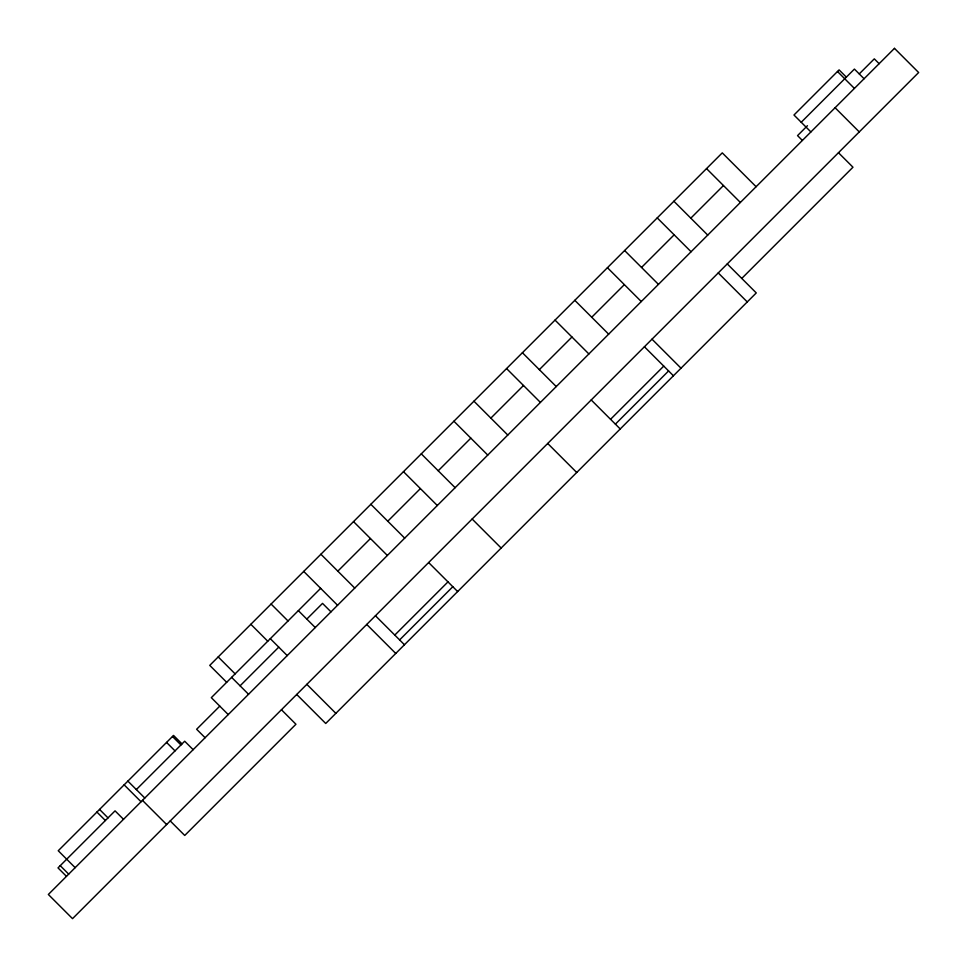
<?xml version="1.0" encoding="UTF-8"?>
<svg xmlns="http://www.w3.org/2000/svg" width="967" height="967" viewBox="0 0 967 967"><rect width="100%" height="100%" fill="white"/><g stroke="black" fill="none" stroke-linecap="round" stroke-linejoin="round"><path stroke-width="1.45" d="M320.645 588.335L211.314 697.666L228.236 714.589M337.821 571.159L370.446 538.534M387.767 521.213L420.391 488.589M438.208 470.772L470.832 438.148M490.861 418.119L523.485 385.495M539.332 369.648L571.956 337.024M591.731 317.249L624.356 284.624M641.532 267.448L674.156 234.824M690.813 218.167L723.449 185.531M801.22 122.265L854.405 69.08L864.075 78.75M136.335 789.568L184.685 741.218L193.146 749.679M219.775 706.128L196.639 729.263L205.101 737.724M240.082 685.821L278.762 647.141M306.805 619.098L322.519 603.384L330.98 611.845M807.445 125.71L797.545 135.61L802.38 140.445M859.264 73.891L874.301 58.854L879.136 63.689M741.762 278.423L852.967 167.218L838.462 152.713M394.778 635.077L447.975 581.88M610.552 419.303L663.749 366.106M399.613 639.912L452.81 586.715M615.387 424.138L668.584 370.941M846.343 77.142L839.09 69.89L793.967 115.013L810.89 131.935M837.482 71.498L854.405 88.42M835.089 107.736L859.264 131.911M756.109 186.716L722.264 152.871L209.754 665.381L226.677 682.303M706.526 168.609L740.371 202.454M673.89 201.245L707.735 235.09M727.257 263.918L756.267 292.928L325.722 723.473L296.712 694.463M718.251 272.924L747.261 301.934M657.234 217.901L691.079 251.746M624.609 250.526L658.454 284.371M607.433 267.702L641.278 301.547M652 339.175L681.01 368.185M644.409 346.766L673.419 375.776M574.809 300.326L608.654 334.171M555.034 320.101L588.879 353.946M591.212 399.963L620.222 428.973M522.41 352.725L556.255 386.57M506.563 368.572L540.408 402.417M547.709 443.466L576.719 472.476M473.939 401.196L507.784 435.041M453.91 421.225L487.755 455.07M421.286 453.849L455.131 487.694M472.15 519.025L501.16 548.035M403.469 471.666L437.314 505.511M370.845 504.291L404.69 538.135M428.635 562.54L457.645 591.55M353.523 521.612L387.368 555.457M320.899 554.236L354.744 588.081M375.438 615.737L404.448 644.747M366.735 624.44L395.745 653.45M303.723 571.412L337.568 605.257M298.344 610.636L315.266 627.559M271.098 604.037L288.021 620.959M270.301 638.679L287.223 655.602M250.84 624.295L267.762 641.218M306.841 684.334L335.851 713.344M281.433 709.742L295.938 724.247L184.733 835.452L170.228 820.947M218.204 656.931L235.126 673.854M231.621 677.359L248.543 694.282M182.001 743.901L173.54 735.44L58.238 850.742L75.16 867.665M172.489 736.491L180.95 744.953M166.554 742.426L175.015 750.888M127.874 781.106L144.796 798.029M142.463 800.362L166.638 824.537M124.139 784.841L141.061 801.764M123.51 819.315L115.049 810.854L58.008 867.895L66.469 876.356M99.553 809.427L108.014 817.889M96.918 812.062L105.379 820.524M60.232 865.67L68.693 874.132M894.475 48.35L48.35 894.475L72.525 918.65L918.65 72.525L894.475 48.35"/></g></svg>
